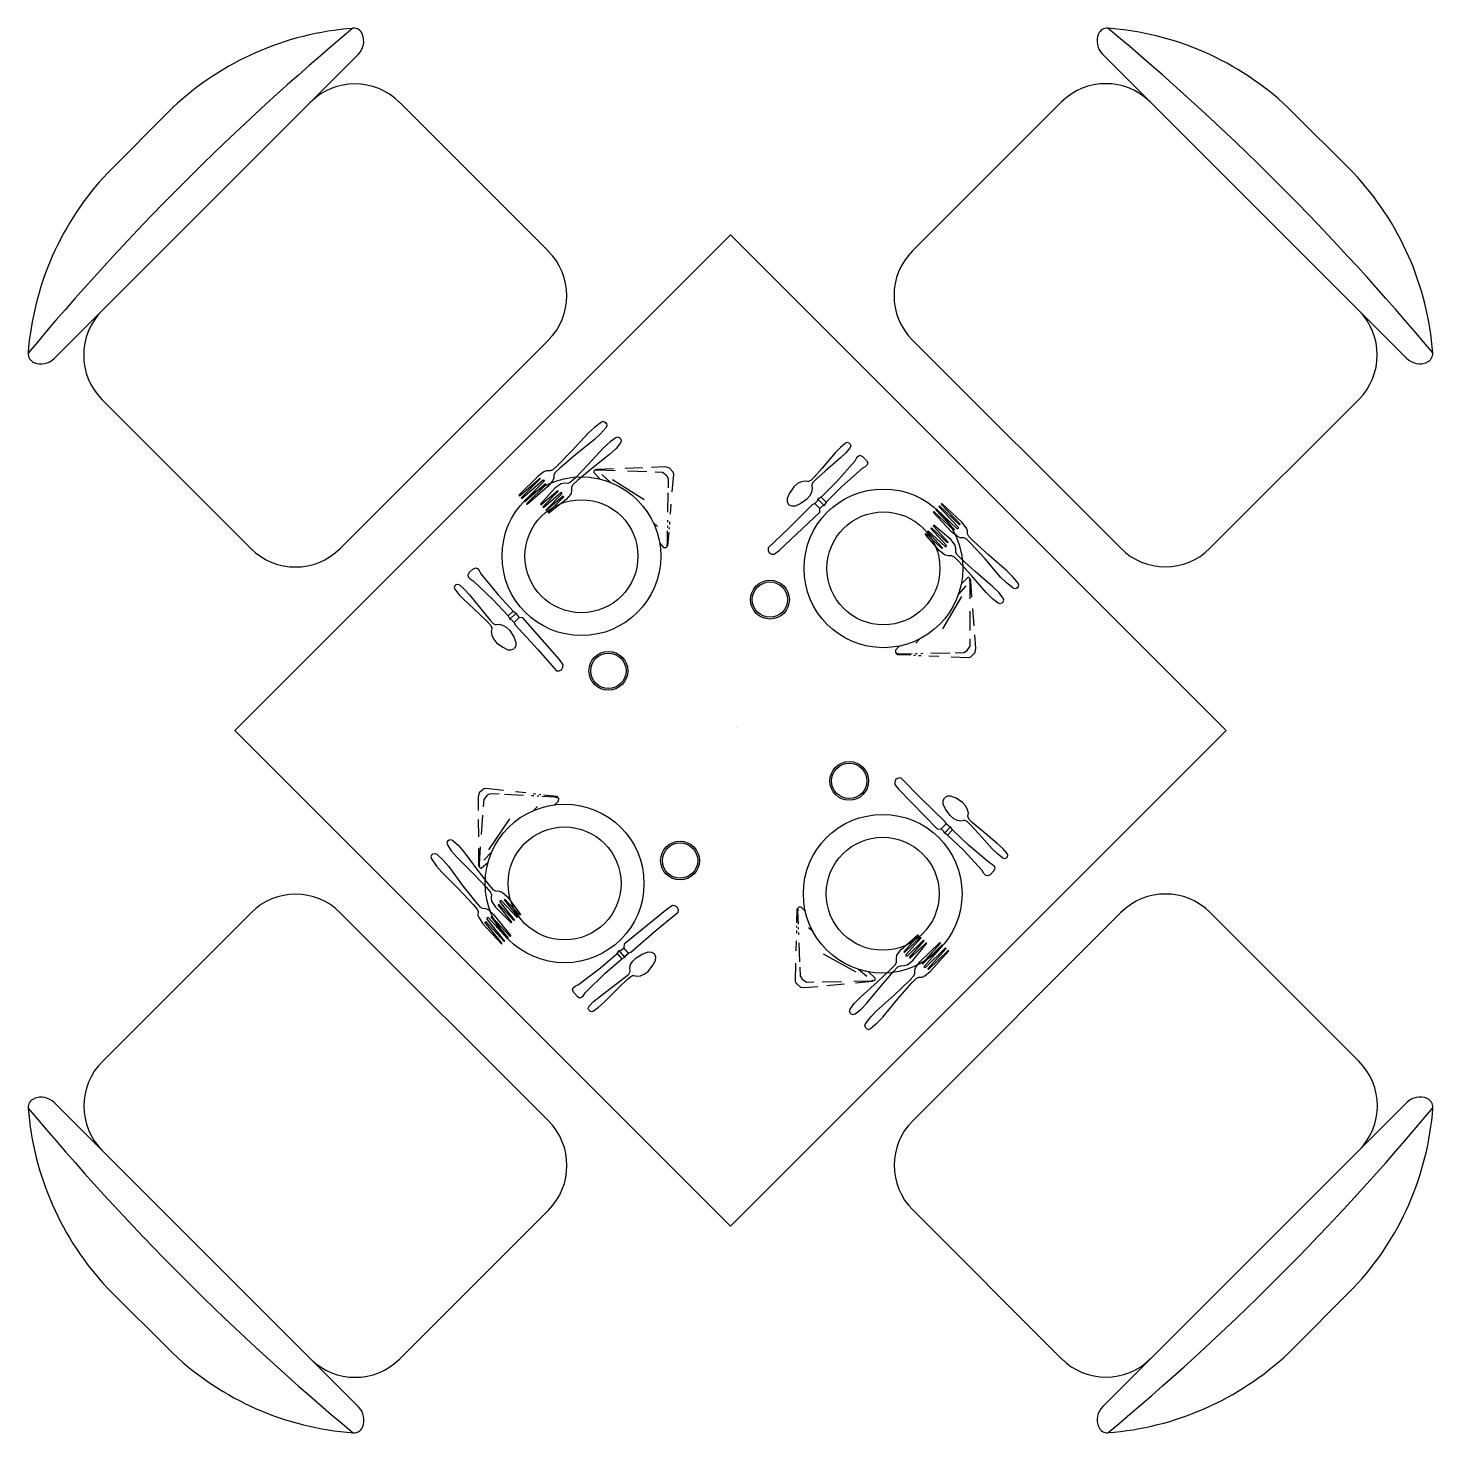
# Model space of a CAD drawing. Extents: x 2991 to 4494, y 9835 to 11338.
import ezdxf

# ---------------------------------------------------------------- set-up
doc = ezdxf.new("R2010")
doc.units = 0
doc.header["$MEASUREMENT"] = 0
doc.layers.get('0').update_dxf_attribs({"linetype": 'CONTINUOUS'})
doc.layers.add('2D', color=7, linetype='CONTINUOUS')

# ---------------------------------------------------------------- blocks, each defined once
blk = doc.blocks.new('CJ003')
at = {"layer": '2D', "color": 2, "linetype": 'BYBLOCK'}
for p, q in [((154.1, 108.5), (151, 9.4)), ((155.7, 119.5), (154.1, 108.5)), ((158.8, 122.7), (155.7, 119.5)), ((163.6, 124.2), (158.8, 122.7)), ((168.3, 122.7), (163.6, 124.2)), ((171.4, 119.5), (168.3, 122.7)), ((169.9, 69.2), (171.4, 119.5)), ((-125.8, 91.2), (-143.6, 74.9)), ((-127.4, 88.1), (-143.5, 71.3)), ((-124.2, 89.6), (-127.4, 88.1)), ((-121.1, 91.2), (-125.8, 91.2)), ((-118, 88.1), (-121.1, 91.2)), ((-118, 78.2), (-118, 88.1)), ((-167.4, 53.1), (-180.7, 40.9)), ((-153.9, 65.5), (-157.4, 62.3)), ((-154.1, 60.4), (-156.7, 57.6)), ((-147.5, 71.4), (-149.7, 69.3)), ((-147.6, 67.1), (-149.6, 65)), ((-134.6, 43.8), (-135.3, 53.5)), ((169.9, 9.4), (169.9, 69.2)), ((-196.9, 26.1), (-220.2, 4.7)), ((-166.7, 47.2), (-190.3, 22.7)), ((186.2, 23.6), (189.9, 32.8)), ((189.9, 32.8), (194.1, 37)), ((194.1, 37), (199.7, 39.3)), ((205.4, 37), (199.7, 39.3)), ((209.6, 32.8), (205.4, 37)), ((213.3, 23.6), (209.6, 32.8)), ((-220.2, 4.7), (-221.8, 1.6)), ((-221.8, 1.6), (-221.8, -9.4)), ((-207.6, 4.7), (-209.2, -1.6)), ((-196.6, 16.2), (-207.6, 4.7)), ((-133.7, -62.9), (-150.9, 1.8)), ((151, 9.4), (155.7, 4.7)), ((155.7, -1.6), (155.7, 4.7)), ((168.3, 4.7), (155.7, 4.7)), ((168.3, 4.7), (169.9, 9.4)), ((168.3, -1.6), (168.3, 4.7)), ((183.6, 9.9), (186.2, 23.6)), ((184.2, 1.4), (183.6, 9.9)), ((186.5, -5.6), (184.2, 1.4)), ((212.9, -5.6), (215.3, 1.4)), ((215.9, 9.9), (213.3, 23.6)), ((215.3, 1.4), (215.9, 9.9)), ((-221.8, -9.4), (-217, -15.7)), ((-217, -15.7), (-199.1, -31.2)), ((-209.2, -1.6), (-207.6, -11)), ((-207.6, -11), (-198.3, -20.3)), ((154.1, -4.7), (155.7, -1.6)), ((169.9, -4.7), (154.1, -4.7)), ((155.7, -11), (154.1, -4.7)), ((155.7, -11), (168.3, -11)), ((155.7, -50.3), (155.7, -11)), ((169.9, -4.7), (168.3, -1.6)), ((168.3, -11), (169.9, -4.7)), ((168.3, -50.3), (168.3, -11)), ((190.2, -10.9), (186.5, -5.6)), ((194.2, -13.8), (190.2, -10.9)), ((195.6, -15.2), (194.2, -13.8)), ((197, -19.3), (195.6, -15.2)), ((197, -27.1), (197, -19.3)), ((202.4, -19.3), (203.8, -15.2)), ((202.4, -27.1), (202.4, -19.3)), ((203.8, -15.2), (205.2, -13.8)), ((205.2, -13.8), (209.3, -10.9)), ((209.3, -10.9), (212.9, -5.6)), ((-187.8, -30.8), (-163.4, -55.3)), ((-187, -41.6), (-163.6, -61.8)), ((193.2, -85.2), (195.8, -49.4)), ((195.8, -49.4), (197, -27.1)), ((203.7, -49.4), (202.4, -27.1)), ((206.3, -85.2), (203.7, -49.4)), ((-147.8, -70.8), (-125.8, -92.8)), ((-125.8, -81.8), (-127.2, -62.1)), ((152.6, -99.1), (155.7, -50.3)), ((171.4, -99.1), (168.3, -50.3)), ((-188.6, -100.5), (-176.1, -98.9)), ((-176.1, -98.9), (-160.3, -98.9)), ((-160.3, -98.9), (-119.4, -102.1)), ((-148.1, -75.1), (-125.8, -94.4)), ((-125.8, -92.8), (-122.7, -94.4)), ((-125.8, -94.4), (-122.7, -95.9)), ((-122.7, -95.9), (-119.5, -95.9)), ((-119.5, -95.9), (-118, -94.4)), ((-118, -94.4), (-118, -78.2)), ((-70.7, -102.1), (-66, -97.4)), ((-66, -97.4), (-61.3, -94.2)), ((-61.3, -94.2), (-48.7, -92.6)), ((-48.7, -92.6), (-9.4, -95.8)), ((-9.4, -97.4), (-48.7, -98.9)), ((-48.7, -98.9), (-48.7, -100.5)), ((-9.4, -95.8), (-9.4, -97.4)), ((151, -105.4), (152.6, -99.1)), ((173, -105.4), (171.4, -99.1)), ((193, -98.6), (193.2, -85.2)), ((194.2, -110.3), (193, -98.6)), ((205.3, -110.3), (206.5, -98.6)), ((206.5, -98.6), (206.3, -85.2)), ((-193.4, -105.2), (-191.8, -102.1)), ((-193.4, -105.2), (-193.4, -108.4)), ((-193.4, -108.4), (-191.8, -111.5)), ((-191.8, -102.1), (-188.6, -100.5)), ((-191.8, -111.5), (-188.6, -113.1)), ((-188.6, -113.1), (-176.1, -114.7)), ((-176.1, -114.7), (-160.3, -114.7)), ((-160.3, -114.7), (-119.4, -111.5)), ((-119.4, -102.1), (-86.4, -103.7)), ((-119.4, -111.5), (-86.4, -109.9)), ((-86.4, -103.7), (-75.4, -103.7)), ((-86.4, -109.9), (-75.4, -109.9)), ((-75.4, -103.7), (-70.7, -102.1)), ((-75.4, -109.9), (-70.7, -111.5)), ((-70.7, -111.5), (-66, -116.2)), ((-66, -116.2), (-61.3, -119.4)), ((-61.3, -119.4), (-48.7, -121)), ((-50.2, -105.2), (-51.8, -106.8)), ((-50.2, -108.4), (-51.8, -106.8)), ((-9.4, -103.7), (-50.2, -105.2)), ((-9.4, -109.9), (-50.2, -108.4)), ((-48.7, -100.5), (-9.4, -102.1)), ((-48.7, -113.1), (-9.4, -111.5)), ((-48.7, -114.7), (-48.7, -113.1)), ((-9.4, -116.2), (-48.7, -114.7)), ((-48.7, -121), (-9.4, -117.8)), ((-9.4, -102.1), (-9.4, -103.7)), ((-9.4, -111.5), (-9.4, -109.9)), ((-9.4, -117.8), (-9.4, -116.2)), ((151, -110.1), (151, -105.4)), ((152.6, -113.2), (151, -110.1)), ((157.3, -114.8), (152.6, -113.2)), ((157.3, -114.8), (166.7, -114.8)), ((166.7, -114.8), (171.4, -113.2)), ((171.4, -113.2), (173, -110.1)), ((173, -110.1), (173, -105.4)), ((195.5, -113.5), (194.2, -110.3)), ((198.2, -114.8), (195.5, -113.5)), ((198.2, -114.8), (201.3, -114.8)), ((201.3, -114.8), (204, -113.5)), ((204, -113.5), (205.3, -110.3)), ((-193.4, -143), (-191.8, -139.8)), ((-193.4, -146.1), (-193.4, -143)), ((-193.4, -143), (-193.4, -146.1)), ((-193.4, -146.1), (-191.8, -149.3)), ((-191.8, -139.8), (-188.6, -138.3)), ((-191.8, -149.3), (-188.6, -150.8)), ((-188.6, -138.3), (-172.9, -136.7)), ((-172.9, -136.7), (-158.8, -136.7)), ((-158.8, -136.7), (-116.3, -139.8)), ((-158.8, -152.4), (-116.3, -149.3)), ((-116.3, -139.8), (-78.6, -141.4)), ((-116.3, -149.3), (-78.6, -147.7)), ((-78.6, -141.4), (-67.5, -141.4)), ((-78.6, -147.7), (-67.5, -147.7)), ((-67.5, -141.4), (-62.8, -139.8)), ((-67.5, -147.7), (-62.8, -149.3)), ((-62.8, -139.8), (-58.1, -135.1)), ((-62.8, -149.3), (-58.1, -154)), ((-58.1, -135.1), (-53.4, -133.5)), ((-53.4, -133.5), (-40.8, -132)), ((-42.4, -143), (-44, -144.5)), ((-42.4, -146.1), (-44, -144.5)), ((7.9, -141.4), (-42.4, -143)), ((7.9, -147.7), (-42.4, -146.1)), ((-40.8, -132), (7.9, -133.5)), ((7.9, -135.1), (-40.8, -136.7)), ((-40.8, -136.7), (-40.8, -138.3)), ((-40.8, -138.3), (7.9, -139.8)), ((-40.8, -150.8), (7.9, -149.3)), ((7.9, -133.5), (7.9, -135.1)), ((7.9, -139.8), (7.9, -141.4)), ((7.9, -149.3), (7.9, -147.7)), ((-188.6, -150.8), (-172.9, -152.4)), ((-172.9, -152.4), (-158.8, -152.4)), ((-58.1, -154), (-53.4, -155.6)), ((-53.4, -155.6), (-40.8, -157.1)), ((-40.8, -152.4), (-40.8, -150.8)), ((7.9, -154), (-40.8, -152.4)), ((-40.8, -157.1), (7.9, -155.6)), ((7.9, -155.6), (7.9, -154))]:
    blk.add_line(p, q, dxfattribs=at)
for centre, radius in [((103.8, 182.4), 34.6), ((103.8, 182.4), 31.5), ((0, 0), 141.5), ((0, 0), 100.7)]:
    blk.add_circle(centre, radius, dxfattribs=at)

msp = doc.modelspace()

# ---------------------------------------------------------------- linework, layer by layer
at = {"color": 4}
for p, q in [((3019.4, 10984.8), (3344.7, 11310)), ((4140.9, 11310.2), (4466.2, 10985)), ((3388.9, 11258.8), (3548, 11099.7)), ((4096.7, 11259), (3937.6, 11099.9)), ((3076.3, 11183.1), (3146.4, 11253.2)), ((4339.2, 11253.4), (4409.3, 11183.3)), ((3742.9, 11117.1), (3212.5, 10586.7)), ((4273.2, 10586.7), (3742.9, 11117.1)), ((3325.2, 10781.5), (3548, 11004.2)), ((3937.6, 11004.4), (4160.3, 10781.7)), ((3070.7, 10940.6), (3229.8, 10781.5)), ((4414.9, 10940.8), (4255.8, 10781.7)), ((3212.5, 10586.7), (3742.9, 10056.4)), ((3742.9, 10056.4), (4273.2, 10586.7)), ((3070.9, 10232.7), (3230, 10391.8)), ((3548.2, 10169.1), (3325.4, 10391.8)), ((4160.5, 10392), (3937.8, 10169.3)), ((4415.1, 10232.9), (4256, 10392)), ((3344.9, 9863.3), (3019.6, 10188.5)), ((4466.4, 10188.7), (4141.1, 9863.5)), ((3389.1, 9914.5), (3548.2, 10073.6)), ((4096.9, 9914.7), (3937.8, 10073.8)), ((3146.6, 9920.1), (3076.5, 9990.2)), ((4409.5, 9990.4), (4339.4, 9920.3))]:
    msp.add_line(p, q, dxfattribs=at)
for centre, radius, start, end in [((5075.5, 9253.9), 2712.7, 129.8023, 140.1977), ((3362.5, 11023.2), 315.6, 94.2735, 133.2349), ((3339.8, 11328), 10, 22.33, 94.2735), ((3330.5, 11324.2), 20, 315, 22.33), ((4155, 11324.4), 20, 157.67, 225), ((4145.8, 11328.2), 10, 85.7265, 157.67), ((4123, 11023.4), 315.6, 46.7651, 85.7265), ((2410, 9254.1), 2712.7, 39.8023, 50.1977), ((3341.1, 11211), 67.5, 45, 135), ((4144.4, 11211.2), 67.5, 45, 135), ((3306.2, 10966.9), 315.6, 136.7651, 175.7265), ((4179.4, 10967.1), 315.6, 4.2735, 43.2349), ((3500.2, 11051.9), 67.5, 315, 45), ((3985.3, 11052.1), 67.5, 135, 225), ((3118.4, 10988.3), 67.5, 135, 225), ((4367.2, 10988.5), 67.5, 315, 45), ((3001.5, 10989.7), 10, 175.7265, 247.67), ((4484.1, 10989.9), 10, 292.33, 4.2735), ((3005.2, 10998.9), 20, 247.67, 315), ((4480.3, 10999.1), 20, 225, 292.33), ((3277.5, 10829.2), 67.5, 225, 315), ((4208.1, 10829.4), 67.5, 225, 315), ((3277.7, 10344.1), 67.5, 45, 135), ((4208.3, 10344.3), 67.5, 45, 135), ((3118.6, 10185), 67.5, 135, 225), ((4367.4, 10185.2), 67.5, 315, 45), ((3001.6, 10183.6), 10, 112.33, 184.2735), ((3005.4, 10174.4), 20, 45, 112.33), ((4480.5, 10174.6), 20, 67.67, 135), ((4484.3, 10183.8), 10, 355.7265, 67.67), ((5075.7, 11919.4), 2712.7, 219.8023, 230.1977), ((3306.4, 10206.4), 315.6, 184.2735, 223.2349), ((2410.2, 11919.6), 2712.7, 309.8023, 320.1977), ((4179.6, 10206.6), 315.6, 316.7651, 355.7265), ((3500.4, 10121.4), 67.5, 315, 45), ((3985.5, 10121.6), 67.5, 135, 225), ((3362.7, 10150.1), 315.6, 226.7651, 265.7265), ((4123.2, 10150.3), 315.6, 274.2735, 313.2349), ((3341.3, 9962.3), 67.5, 225, 315), ((4144.6, 9962.5), 67.5, 225, 315), ((3330.7, 9849.1), 20, 337.67, 45), ((4155.2, 9849.3), 20, 135, 202.33), ((3340, 9845.3), 10, 265.7265, 337.67), ((4146, 9845.5), 10, 202.33, 274.2735)]:
    msp.add_arc(centre, radius, start, end, dxfattribs=at)

# ---------------------------------------------------------------- block references
at = {"xscale": 0.6, "yscale": 0.6, "zscale": 0.6}
for p, rotation in [((3583.4, 10773.2), 222.8739582734986), ((3906.5, 10760.2), 135.0497186712059), ((3565.4, 10423.1), 310.8676687186515), ((3905.7, 10412.1), 46.16633423993297)]:
    msp.add_blockref('CJ003', p, dxfattribs=dict(at, rotation=rotation))

# ---------------------------------------------------------------- texts
at = {"color": 4, "width": 0.8, "flags": 9}
for tag in ['YSIZE', 'XSIZE']:
    msp.add_attdef(tag, (3748.2, 10589.7), '1503', height=0.5, dxfattribs=at)

doc.saveas('drawing.dxf')
